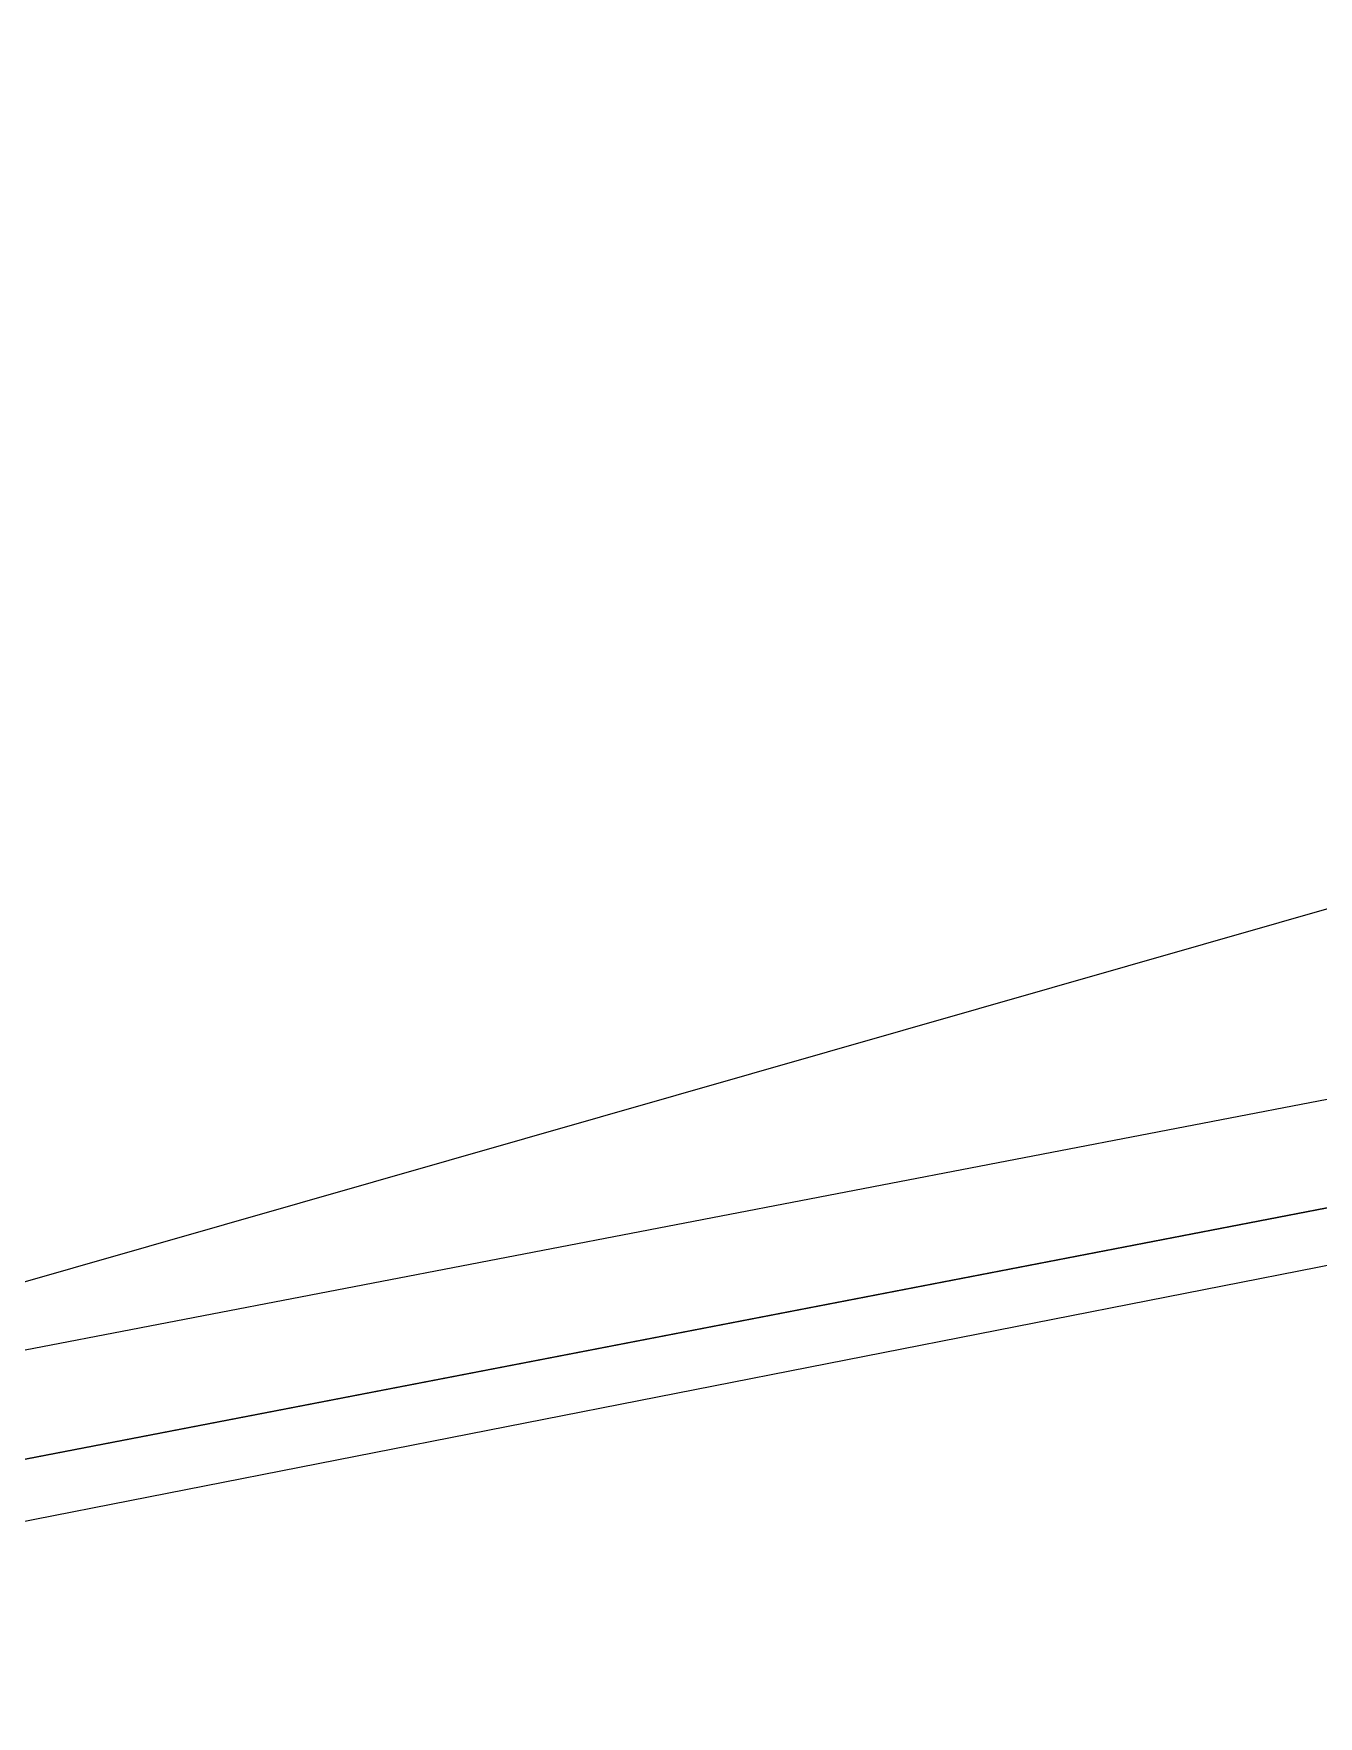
# Model space of a CAD drawing. Header units: feet. Extents: x -84 to 198, y -22 to 181.
# Drawn here: x 83.4473 to 83.7653, y 17.9244 to 18.3411 of the extents above; entities that cross this region are included whole.
import ezdxf

# ---------------------------------------------------------------- set-up
doc = ezdxf.new("R2010")
doc.units = ezdxf.units.FT
doc.layers.add('A-LINEA', color=7, linetype='CONTINUOUS')

msp = doc.modelspace()

# ---------------------------------------------------------------- linework, layer by layer
at = {"layer": 'A-LINEA'}
msp.add_line((83.1192, 17.9387), (93.6963, 20.9676), dxfattribs=at)
msp.add_line((83.1192, 17.9387), (93.6963, 20.9676), dxfattribs=at)
for points in [[(80.1333, 17.3511), (80.1467, 17.3511), (84.0133, 18.0978), (84.0133, 18.1111), (84.0133, 18.1244), (80.1333, 17.3778), (80.1333, 17.3644), (80.1333, 17.3511)], [(80.1333, 17.3511), (80.1467, 17.3511), (84.0133, 18.0978), (84.0133, 18.1111), (84.0133, 18.1244), (80.1333, 17.3778), (80.1333, 17.3644), (80.1333, 17.3511)], [(80.1467, 17.3244), (84.0133, 18.0844), (84.0133, 18.0978), (80.1467, 17.3511), (80.1467, 17.3378), (80.1467, 17.3244)], [(80.1467, 17.3244), (84.0133, 18.0844), (84.0133, 18.0978), (80.1467, 17.3511), (80.1467, 17.3378), (80.1467, 17.3244)]]:
    msp.add_lwpolyline(points, dxfattribs=at)

doc.saveas('drawing.dxf')
